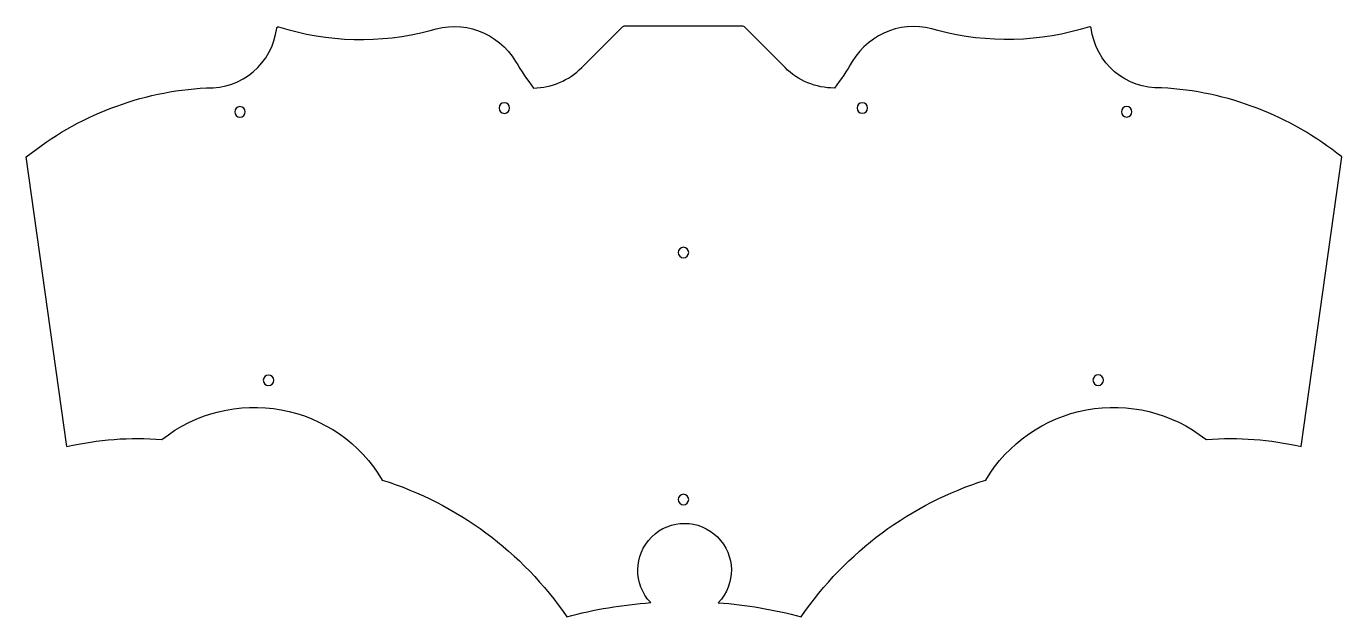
# Model space of a CAD drawing. Header units: millimetres. Extents: x 2 to 276, y 4 to 127.
import ezdxf

# ---------------------------------------------------------------- set-up
doc = ezdxf.new("R2010")
doc.units = ezdxf.units.MM
doc.header["$MEASUREMENT"] = 0
doc.layers.add('BoardOutline', color=6, linetype='Continuous')

msp = doc.modelspace()

# ---------------------------------------------------------------- linework, layer by layer
at = {"layer": 'BoardOutline'}
for points in [[(10.48, 39.87), (2.04, 100.19), (2.04, 100.19, -0.157495), (39.57, 114.57, 0.392251), (54.21, 127.02, -0.46989), (54.6, 127.27, 0.140957), (86.17, 126.49, -0.35686), (103.99, 120.05, 0.02746), (107.73, 114.52, 0.194404), (117.76, 118.77), (117.76, 118.77), (126.24, 127.25, -0.198913), (126.54, 127.38)], [(170.39, 114.52, -0.198912), (160.12, 118.77), (160.12, 118.77), (151.64, 127.25, 0.198913), (151.33, 127.38)], [(276.09, 100.19, 0.157495), (238.55, 114.57, -0.392251), (223.91, 127.02, 0.46989), (223.53, 127.27, -0.140957), (191.95, 126.49, 0.35686), (174.13, 120.05, -0.027471), (170.39, 114.52)], [(10.48, 39.87, -0.076578), (30.29, 41.34, -0.453437), (76.2, 32.9, -0.16754), (114.63, 4.44, -0.046152), (132.14, 7.36, -2.348608), (146.2, 7.35, -0.045577), (163.5, 4.44, -0.16754), (201.93, 32.9, -0.452302), (247.75, 41.41, 0.187973), (247.95, 41.35, -0.076127), (267.64, 39.87)]]:
    msp.add_lwpolyline(points, format="xyb", dxfattribs=at)
for points in [[(151.33, 127.38), (147.95, 127.38), (147.95, 127.38), (147.95, 127.38), (130.17, 127.38), (130.17, 127.38), (126.54, 127.38)], [(267.64, 39.87), (267.64, 39.87), (276.09, 100.19)]]:
    msp.add_lwpolyline(points, dxfattribs=at)
for points in [[(46.55, 110.66), (46.55, 110.66), (46.55, 110.66)], [(101.64, 111.46), (101.64, 111.46), (101.64, 111.46)], [(176.22, 111.48), (176.22, 111.48), (176.22, 111.48)], [(231.3, 110.69), (231.3, 110.69), (231.3, 110.69)], [(46.55, 108.46), (46.55, 108.46), (46.55, 108.46)], [(101.64, 109.26), (101.64, 109.26), (101.64, 109.26)], [(176.22, 109.28), (176.22, 109.28), (176.22, 109.28)], [(231.3, 108.49), (231.3, 108.49), (231.3, 108.49)], [(138.94, 81.37), (138.94, 81.37), (138.94, 81.37)], [(138.94, 79.17), (138.94, 79.17), (138.94, 79.17)], [(52.51, 54.76), (52.51, 54.76), (52.51, 54.76)], [(52.51, 52.56), (52.51, 52.56), (52.51, 52.56)], [(225.37, 54.79), (225.37, 54.79), (225.37, 54.79)], [(225.37, 52.59), (225.37, 52.59), (225.37, 52.59)], [(138.94, 29.93), (138.94, 29.93), (138.94, 29.93)], [(138.94, 27.73), (138.94, 27.73), (138.94, 27.73)]]:
    msp.add_lwpolyline(points, close=True, dxfattribs=at)
for centre, start, end in [((46.55, 109.56), 90, 270), ((46.55, 109.56), 270, 90), ((101.64, 110.36), 90, 270), ((101.64, 110.36), 270, 90), ((176.22, 110.38), 90, 270), ((176.22, 110.38), 270, 90), ((231.3, 109.59), 90, 270), ((231.3, 109.59), 270, 90), ((138.94, 80.27), 90, 270), ((138.94, 80.27), 270, 90), ((52.51, 53.66), 90, 270), ((52.51, 53.66), 270, 90), ((225.37, 53.69), 90, 270), ((225.37, 53.69), 270, 90), ((138.94, 28.83), 90, 270), ((138.94, 28.83), 270, 90)]:
    msp.add_arc(centre, 1.1, start, end, dxfattribs=at)

doc.saveas('drawing.dxf')
